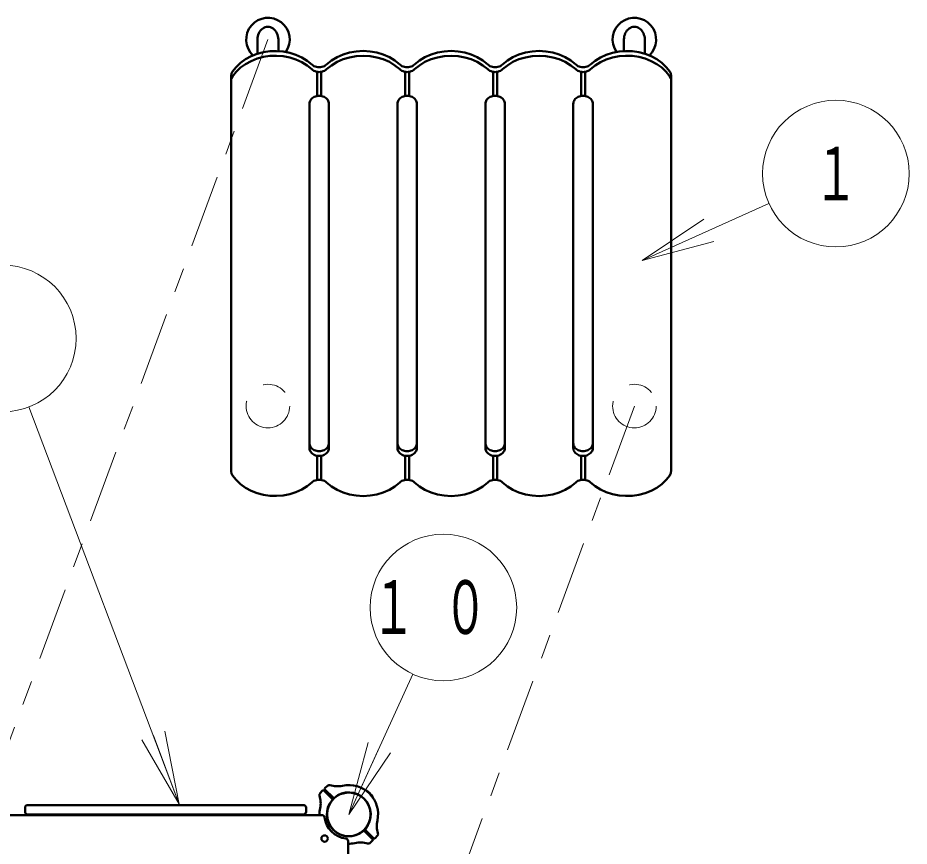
# Model space of a CAD drawing. Units: millimetres on the paper, scale 1:50. Extents: x -385 to 0, y -594 to 267.
# Drawn here: x -303.8 to -267.31, y 172.47 to 206.37 of the extents above; entities that cross this region are included whole.
import ezdxf
from ezdxf.enums import TextEntityAlignment as Align

# ---------------------------------------------------------------- set-up
doc = ezdxf.new("R2010")
doc.units = ezdxf.units.MM
doc.linetypes.add('USER2', pattern=[6, 3, -1, 1, -1])
doc.linetypes.add('USER3', pattern=[8, 3, -1, 1, -1, 1, -1])
doc.layers.add('LY_1', color=140, linetype='Continuous', lineweight=50)
doc.styles.add('ＭＳ ゴシック', font='')
doc.styles.get('ＭＳ ゴシック').set_extended_font_data('MS Gothic')

msp = doc.modelspace()

# ---------------------------------------------------------------- linework, layer by layer
at = {"layer": 'LY_1', "color": 7, "linetype": 'USER2', "lineweight": 13}
for p, q in [((-293.561, 205.482), (-305.251, 173.768)), ((-278.561, 190.482), (-290.251, 158.768))]:
    msp.add_line(p, q, dxfattribs=at)
at = {"layer": 'LY_1'}
for p, q in [((-293.988, 204.904), (-293.988, 205.482)), ((-293.134, 205.013), (-293.134, 205.482)), ((-278.988, 205.013), (-278.988, 205.482)), ((-278.134, 204.904), (-278.134, 205.482)), ((-295.061, 187.804), (-295.061, 204.012)), ((-291.541, 203.176), (-291.541, 204.161)), ((-291.381, 203.176), (-291.381, 204.161)), ((-287.941, 203.176), (-287.941, 204.161)), ((-287.781, 203.176), (-287.781, 204.161)), ((-284.341, 203.176), (-284.341, 204.161)), ((-284.181, 203.176), (-284.181, 204.161)), ((-280.741, 203.176), (-280.741, 204.161)), ((-280.581, 203.176), (-280.581, 204.161)), ((-277.061, 187.804), (-277.061, 204.012)), ((-291.861, 188.766), (-291.861, 202.854)), ((-291.061, 188.766), (-291.061, 202.854)), ((-288.261, 188.766), (-288.261, 202.854)), ((-287.461, 188.766), (-287.461, 202.854)), ((-284.661, 188.766), (-284.661, 202.854)), ((-283.861, 188.766), (-283.861, 202.854)), ((-281.061, 188.766), (-281.061, 202.854)), ((-280.261, 188.766), (-280.261, 202.854)), ((-291.541, 188.445), (-291.541, 187.459)), ((-291.381, 188.445), (-291.381, 187.459)), ((-287.941, 188.445), (-287.941, 187.459)), ((-287.781, 188.445), (-287.781, 187.459)), ((-284.341, 188.445), (-284.341, 187.459)), ((-284.181, 188.445), (-284.181, 187.459)), ((-280.741, 188.445), (-280.741, 187.459)), ((-280.581, 188.445), (-280.581, 187.459)), ((-290.893, 174.452), (-291.226, 174.785)), ((-291.225, 174.843), (-291.11, 174.95)), ((-291.326, 174.742), (-291.433, 174.627)), ((-290.935, 174.409), (-291.269, 174.743)), ((-289.556, 174.746), (-289.554, 174.748)), ((-289.273, 174.463), (-289.271, 174.465)), ((-303.501, 174.048), (-303.501, 173.868)), ((-303.401, 174.148), (-292.101, 174.148)), ((-292.001, 174.048), (-292.001, 173.868)), ((-297.751, 173.738), (-304.159, 173.738)), ((-303.401, 173.768), (-292.101, 173.768)), ((-297.751, 173.738), (-291.344, 173.738)), ((-289.61, 173.084), (-289.277, 172.751)), ((-289.567, 173.126), (-289.234, 172.793)), ((-290.281, 166.268), (-290.281, 172.676)), ((-289.278, 172.693), (-289.384, 172.594)), ((-289.177, 172.794), (-289.077, 172.9))]:
    msp.add_line(p, q, dxfattribs=at)
at = {"layer": 'LY_1', "color": 7, "lineweight": 13}
for p, q in [((-278.244, 196.446), (-273.05, 198.772)), ((-278.244, 196.446), (-275.711, 198.128)), ((-278.244, 196.446), (-275.506, 197.672)), ((-275.302, 197.215), (-278.244, 196.446)), ((-297.188, 174.187), (-303.348, 190.444)), ((-290.251, 173.768), (-287.625, 179.507)), ((-297.188, 174.187), (-298.251, 176.992)), ((-297.784, 177.169), (-297.188, 174.187)), ((-297.188, 174.187), (-298.719, 176.815)), ((-290.251, 173.768), (-289.458, 176.704)), ((-290.251, 173.768), (-289.003, 176.496)), ((-288.548, 176.288), (-290.251, 173.768))]:
    msp.add_line(p, q, dxfattribs=at)
at = {"layer": 'LY_1'}
for points in [[(-293.988, 205.482), (-293.984, 205.55), (-293.974, 205.617), (-293.956, 205.681), (-293.931, 205.743), (-293.9, 205.799), (-293.863, 205.851), (-293.821, 205.896), (-293.775, 205.933), (-293.725, 205.964), (-293.672, 205.985), (-293.617, 205.999), (-293.561, 206.003), (-293.505, 205.999), (-293.451, 205.985), (-293.398, 205.964), (-293.348, 205.933), (-293.301, 205.896), (-293.259, 205.851), (-293.222, 205.799), (-293.191, 205.743), (-293.167, 205.681), (-293.149, 205.617), (-293.138, 205.55), (-293.134, 205.482)], [(-278.134, 205.482), (-278.138, 205.55), (-278.149, 205.617), (-278.167, 205.681), (-278.191, 205.743), (-278.222, 205.799), (-278.259, 205.851), (-278.301, 205.896), (-278.348, 205.933), (-278.398, 205.964), (-278.451, 205.985), (-278.505, 205.999), (-278.561, 206.003), (-278.617, 205.999), (-278.672, 205.985), (-278.725, 205.964), (-278.775, 205.933), (-278.821, 205.896), (-278.863, 205.851), (-278.9, 205.799), (-278.931, 205.743), (-278.956, 205.681), (-278.974, 205.617), (-278.984, 205.55), (-278.988, 205.482)], [(-295.011, 204.171), (-294.863, 204.359), (-294.685, 204.528), (-294.48, 204.677), (-294.253, 204.801), (-294.007, 204.898), (-293.747, 204.967), (-293.478, 205.006), (-293.205, 205.015), (-292.933, 204.994), (-292.667, 204.942), (-292.413, 204.861), (-292.174, 204.753), (-291.955, 204.619), (-291.761, 204.461)], [(-295.011, 203.975), (-294.863, 204.163), (-294.685, 204.333), (-294.48, 204.481), (-294.253, 204.605), (-294.007, 204.702), (-293.747, 204.771), (-293.478, 204.811), (-293.205, 204.82), (-292.933, 204.798), (-292.667, 204.746), (-292.413, 204.666), (-292.174, 204.557), (-291.955, 204.423), (-291.761, 204.266)], [(-291.161, 204.461), (-290.96, 204.624), (-290.733, 204.761), (-290.484, 204.871), (-290.219, 204.951), (-289.943, 205), (-289.661, 205.016), (-289.379, 205), (-289.103, 204.951), (-288.838, 204.871), (-288.59, 204.761), (-288.362, 204.624), (-288.161, 204.461)], [(-291.161, 204.266), (-290.96, 204.428), (-290.733, 204.565), (-290.484, 204.675), (-290.219, 204.755), (-289.943, 204.804), (-289.661, 204.82), (-289.379, 204.804), (-289.103, 204.755), (-288.838, 204.675), (-288.59, 204.565), (-288.362, 204.428), (-288.161, 204.266)], [(-287.561, 204.461), (-287.36, 204.624), (-287.133, 204.761), (-286.884, 204.871), (-286.619, 204.951), (-286.343, 205), (-286.061, 205.016), (-285.779, 205), (-285.503, 204.951), (-285.238, 204.871), (-284.99, 204.761), (-284.762, 204.624), (-284.561, 204.461)], [(-287.561, 204.266), (-287.36, 204.428), (-287.133, 204.565), (-286.884, 204.675), (-286.619, 204.755), (-286.343, 204.804), (-286.061, 204.82), (-285.779, 204.804), (-285.503, 204.755), (-285.238, 204.675), (-284.99, 204.565), (-284.762, 204.428), (-284.561, 204.266)], [(-283.961, 204.461), (-283.76, 204.624), (-283.533, 204.761), (-283.284, 204.871), (-283.019, 204.951), (-282.743, 205), (-282.461, 205.016), (-282.179, 205), (-281.903, 204.951), (-281.638, 204.871), (-281.39, 204.761), (-281.162, 204.624), (-280.961, 204.461)], [(-283.961, 204.266), (-283.76, 204.428), (-283.533, 204.565), (-283.284, 204.675), (-283.019, 204.755), (-282.743, 204.804), (-282.461, 204.82), (-282.179, 204.804), (-281.903, 204.755), (-281.638, 204.675), (-281.39, 204.565), (-281.162, 204.428), (-280.961, 204.266)], [(-280.361, 204.461), (-280.167, 204.619), (-279.948, 204.753), (-279.709, 204.861), (-279.455, 204.942), (-279.189, 204.994), (-278.917, 205.015), (-278.644, 205.006), (-278.375, 204.967), (-278.115, 204.898), (-277.87, 204.801), (-277.642, 204.677), (-277.437, 204.528), (-277.259, 204.359), (-277.111, 204.171)], [(-280.361, 204.266), (-280.167, 204.423), (-279.948, 204.557), (-279.709, 204.666), (-279.455, 204.746), (-279.189, 204.798), (-278.917, 204.82), (-278.644, 204.811), (-278.375, 204.771), (-278.115, 204.702), (-277.87, 204.605), (-277.642, 204.481), (-277.437, 204.333), (-277.259, 204.163), (-277.111, 203.975)], [(-291.761, 204.461), (-291.721, 204.429), (-291.675, 204.401), (-291.626, 204.38), (-291.573, 204.364), (-291.517, 204.354), (-291.461, 204.351), (-291.405, 204.354), (-291.35, 204.364), (-291.297, 204.38), (-291.247, 204.401), (-291.201, 204.429), (-291.161, 204.461)], [(-288.161, 204.461), (-288.121, 204.429), (-288.075, 204.401), (-288.026, 204.38), (-287.973, 204.364), (-287.917, 204.354), (-287.861, 204.351), (-287.805, 204.354), (-287.75, 204.364), (-287.697, 204.38), (-287.647, 204.401), (-287.601, 204.429), (-287.561, 204.461)], [(-284.561, 204.461), (-284.521, 204.429), (-284.475, 204.401), (-284.426, 204.38), (-284.373, 204.364), (-284.317, 204.354), (-284.261, 204.351), (-284.205, 204.354), (-284.15, 204.364), (-284.097, 204.38), (-284.047, 204.401), (-284.001, 204.429), (-283.961, 204.461)], [(-280.961, 204.461), (-280.921, 204.429), (-280.875, 204.401), (-280.826, 204.38), (-280.773, 204.364), (-280.717, 204.354), (-280.661, 204.351), (-280.605, 204.354), (-280.55, 204.364), (-280.497, 204.38), (-280.447, 204.401), (-280.401, 204.429), (-280.361, 204.461)], [(-295.061, 204.012), (-295.048, 204.094), (-295.011, 204.171)], [(-295.061, 203.817), (-295.048, 203.899), (-295.011, 203.975)], [(-291.761, 204.266), (-291.721, 204.233), (-291.675, 204.206), (-291.626, 204.184), (-291.573, 204.168), (-291.517, 204.158), (-291.461, 204.155), (-291.405, 204.158), (-291.35, 204.168), (-291.297, 204.184), (-291.247, 204.206), (-291.201, 204.233), (-291.161, 204.266)], [(-288.161, 204.266), (-288.121, 204.233), (-288.075, 204.206), (-288.026, 204.184), (-287.973, 204.168), (-287.917, 204.158), (-287.861, 204.155), (-287.805, 204.158), (-287.75, 204.168), (-287.697, 204.184), (-287.647, 204.206), (-287.601, 204.233), (-287.561, 204.266)], [(-284.561, 204.266), (-284.521, 204.233), (-284.475, 204.206), (-284.426, 204.184), (-284.373, 204.168), (-284.317, 204.158), (-284.261, 204.155), (-284.205, 204.158), (-284.15, 204.168), (-284.097, 204.184), (-284.047, 204.206), (-284.001, 204.233), (-283.961, 204.266)], [(-280.961, 204.266), (-280.921, 204.233), (-280.875, 204.206), (-280.826, 204.184), (-280.773, 204.168), (-280.717, 204.158), (-280.661, 204.155), (-280.605, 204.158), (-280.55, 204.168), (-280.497, 204.184), (-280.447, 204.206), (-280.401, 204.233), (-280.361, 204.266)], [(-277.111, 204.171), (-277.074, 204.094), (-277.061, 204.012)], [(-277.111, 203.975), (-277.074, 203.899), (-277.061, 203.817)], [(-291.861, 202.854), (-291.858, 202.897), (-291.847, 202.939), (-291.831, 202.98), (-291.808, 203.018), (-291.778, 203.054), (-291.744, 203.086), (-291.705, 203.114), (-291.661, 203.138), (-291.614, 203.157), (-291.565, 203.171), (-291.513, 203.179), (-291.461, 203.182), (-291.409, 203.179), (-291.358, 203.171), (-291.308, 203.157), (-291.261, 203.138), (-291.218, 203.114), (-291.178, 203.086), (-291.144, 203.054), (-291.115, 203.018), (-291.092, 202.98), (-291.075, 202.939), (-291.065, 202.897), (-291.061, 202.854)], [(-288.261, 202.854), (-288.258, 202.897), (-288.247, 202.939), (-288.231, 202.98), (-288.208, 203.018), (-288.178, 203.054), (-288.144, 203.086), (-288.105, 203.114), (-288.061, 203.138), (-288.014, 203.157), (-287.965, 203.171), (-287.913, 203.179), (-287.861, 203.182), (-287.809, 203.179), (-287.758, 203.171), (-287.708, 203.157), (-287.661, 203.138), (-287.618, 203.114), (-287.578, 203.086), (-287.544, 203.054), (-287.515, 203.018), (-287.492, 202.98), (-287.475, 202.939), (-287.465, 202.897), (-287.461, 202.854)], [(-284.661, 202.854), (-284.658, 202.897), (-284.647, 202.939), (-284.631, 202.98), (-284.608, 203.018), (-284.578, 203.054), (-284.544, 203.086), (-284.505, 203.114), (-284.461, 203.138), (-284.414, 203.157), (-284.365, 203.171), (-284.313, 203.179), (-284.261, 203.182), (-284.209, 203.179), (-284.158, 203.171), (-284.108, 203.157), (-284.061, 203.138), (-284.018, 203.114), (-283.978, 203.086), (-283.944, 203.054), (-283.915, 203.018), (-283.892, 202.98), (-283.875, 202.939), (-283.865, 202.897), (-283.861, 202.854)], [(-281.061, 202.854), (-281.058, 202.897), (-281.047, 202.939), (-281.031, 202.98), (-281.008, 203.018), (-280.978, 203.054), (-280.944, 203.086), (-280.905, 203.114), (-280.861, 203.138), (-280.814, 203.157), (-280.765, 203.171), (-280.713, 203.179), (-280.661, 203.182), (-280.609, 203.179), (-280.558, 203.171), (-280.508, 203.157), (-280.461, 203.138), (-280.418, 203.114), (-280.378, 203.086), (-280.344, 203.054), (-280.315, 203.018), (-280.292, 202.98), (-280.275, 202.939), (-280.265, 202.897), (-280.261, 202.854)], [(-291.861, 188.962), (-291.858, 188.919), (-291.847, 188.877), (-291.831, 188.836), (-291.808, 188.798), (-291.778, 188.762), (-291.744, 188.73), (-291.705, 188.702), (-291.661, 188.678), (-291.614, 188.659), (-291.565, 188.645), (-291.513, 188.637), (-291.461, 188.634), (-291.409, 188.637), (-291.358, 188.645), (-291.308, 188.659), (-291.261, 188.678), (-291.218, 188.702), (-291.178, 188.73), (-291.144, 188.762), (-291.115, 188.798), (-291.092, 188.836), (-291.075, 188.877), (-291.065, 188.919), (-291.061, 188.962)], [(-291.861, 188.766), (-291.858, 188.723), (-291.847, 188.681), (-291.831, 188.641), (-291.808, 188.602), (-291.778, 188.567), (-291.744, 188.534), (-291.705, 188.506), (-291.661, 188.482), (-291.614, 188.463), (-291.565, 188.45), (-291.513, 188.441), (-291.461, 188.438), (-291.409, 188.441), (-291.358, 188.45), (-291.308, 188.463), (-291.261, 188.482), (-291.218, 188.506), (-291.178, 188.534), (-291.144, 188.567), (-291.115, 188.602), (-291.092, 188.641), (-291.075, 188.681), (-291.065, 188.723), (-291.061, 188.766)], [(-288.261, 188.962), (-288.258, 188.919), (-288.247, 188.877), (-288.231, 188.836), (-288.208, 188.798), (-288.178, 188.762), (-288.144, 188.73), (-288.105, 188.702), (-288.061, 188.678), (-288.014, 188.659), (-287.965, 188.645), (-287.913, 188.637), (-287.861, 188.634), (-287.809, 188.637), (-287.758, 188.645), (-287.708, 188.659), (-287.661, 188.678), (-287.618, 188.702), (-287.578, 188.73), (-287.544, 188.762), (-287.515, 188.798), (-287.492, 188.836), (-287.475, 188.877), (-287.465, 188.919), (-287.461, 188.962)], [(-288.261, 188.766), (-288.258, 188.723), (-288.247, 188.681), (-288.231, 188.641), (-288.208, 188.602), (-288.178, 188.567), (-288.144, 188.534), (-288.105, 188.506), (-288.061, 188.482), (-288.014, 188.463), (-287.965, 188.45), (-287.913, 188.441), (-287.861, 188.438), (-287.809, 188.441), (-287.758, 188.45), (-287.708, 188.463), (-287.661, 188.482), (-287.618, 188.506), (-287.578, 188.534), (-287.544, 188.567), (-287.515, 188.602), (-287.492, 188.641), (-287.475, 188.681), (-287.465, 188.723), (-287.461, 188.766)], [(-284.661, 188.962), (-284.658, 188.919), (-284.647, 188.877), (-284.631, 188.836), (-284.608, 188.798), (-284.578, 188.762), (-284.544, 188.73), (-284.505, 188.702), (-284.461, 188.678), (-284.414, 188.659), (-284.365, 188.645), (-284.313, 188.637), (-284.261, 188.634), (-284.209, 188.637), (-284.158, 188.645), (-284.108, 188.659), (-284.061, 188.678), (-284.018, 188.702), (-283.978, 188.73), (-283.944, 188.762), (-283.915, 188.798), (-283.892, 188.836), (-283.875, 188.877), (-283.865, 188.919), (-283.861, 188.962)], [(-284.661, 188.766), (-284.658, 188.723), (-284.647, 188.681), (-284.631, 188.641), (-284.608, 188.602), (-284.578, 188.567), (-284.544, 188.534), (-284.505, 188.506), (-284.461, 188.482), (-284.414, 188.463), (-284.365, 188.45), (-284.313, 188.441), (-284.261, 188.438), (-284.209, 188.441), (-284.158, 188.45), (-284.108, 188.463), (-284.061, 188.482), (-284.018, 188.506), (-283.978, 188.534), (-283.944, 188.567), (-283.915, 188.602), (-283.892, 188.641), (-283.875, 188.681), (-283.865, 188.723), (-283.861, 188.766)], [(-281.061, 188.962), (-281.058, 188.919), (-281.047, 188.877), (-281.031, 188.836), (-281.008, 188.798), (-280.978, 188.762), (-280.944, 188.73), (-280.905, 188.702), (-280.861, 188.678), (-280.814, 188.659), (-280.765, 188.645), (-280.713, 188.637), (-280.661, 188.634), (-280.609, 188.637), (-280.558, 188.645), (-280.508, 188.659), (-280.461, 188.678), (-280.418, 188.702), (-280.378, 188.73), (-280.344, 188.762), (-280.315, 188.798), (-280.292, 188.836), (-280.275, 188.877), (-280.265, 188.919), (-280.261, 188.962)], [(-281.061, 188.766), (-281.058, 188.723), (-281.047, 188.681), (-281.031, 188.641), (-281.008, 188.602), (-280.978, 188.567), (-280.944, 188.534), (-280.905, 188.506), (-280.861, 188.482), (-280.814, 188.463), (-280.765, 188.45), (-280.713, 188.441), (-280.661, 188.438), (-280.609, 188.441), (-280.558, 188.45), (-280.508, 188.463), (-280.461, 188.482), (-280.418, 188.506), (-280.378, 188.534), (-280.344, 188.567), (-280.315, 188.602), (-280.292, 188.641), (-280.275, 188.681), (-280.265, 188.723), (-280.261, 188.766)], [(-295.061, 187.804), (-295.048, 187.722), (-295.011, 187.645)], [(-295.011, 187.645), (-294.863, 187.458), (-294.685, 187.288), (-294.48, 187.14), (-294.253, 187.016), (-294.007, 186.918), (-293.747, 186.849), (-293.478, 186.81), (-293.205, 186.801), (-292.933, 186.822), (-292.667, 186.874), (-292.413, 186.955), (-292.174, 187.063), (-291.955, 187.198), (-291.761, 187.355)], [(-280.361, 187.355), (-280.167, 187.198), (-279.948, 187.063), (-279.709, 186.955), (-279.455, 186.874), (-279.189, 186.822), (-278.917, 186.801), (-278.644, 186.81), (-278.375, 186.849), (-278.115, 186.918), (-277.87, 187.016), (-277.642, 187.14), (-277.437, 187.288), (-277.259, 187.458), (-277.111, 187.645)], [(-277.111, 187.645), (-277.094, 187.674), (-277.081, 187.703), (-277.07, 187.734), (-277.064, 187.765), (-277.062, 187.784), (-277.061, 187.804)], [(-291.761, 187.355), (-291.721, 187.387), (-291.675, 187.415), (-291.626, 187.437), (-291.573, 187.453), (-291.517, 187.463), (-291.461, 187.466), (-291.405, 187.463), (-291.35, 187.453), (-291.297, 187.437), (-291.247, 187.415), (-291.201, 187.387), (-291.161, 187.355)], [(-291.161, 187.355), (-290.96, 187.193), (-290.733, 187.055), (-290.484, 186.945), (-290.219, 186.865), (-289.943, 186.817), (-289.661, 186.8), (-289.379, 186.817), (-289.103, 186.865), (-288.838, 186.945), (-288.59, 187.055), (-288.362, 187.193), (-288.161, 187.355)], [(-288.161, 187.355), (-288.121, 187.387), (-288.075, 187.415), (-288.026, 187.437), (-287.973, 187.453), (-287.917, 187.463), (-287.861, 187.466), (-287.805, 187.463), (-287.75, 187.453), (-287.697, 187.437), (-287.647, 187.415), (-287.601, 187.387), (-287.561, 187.355)], [(-287.561, 187.355), (-287.36, 187.193), (-287.133, 187.055), (-286.884, 186.945), (-286.619, 186.865), (-286.343, 186.817), (-286.061, 186.8), (-285.779, 186.817), (-285.503, 186.865), (-285.238, 186.945), (-284.99, 187.055), (-284.762, 187.193), (-284.561, 187.355)], [(-284.561, 187.355), (-284.521, 187.387), (-284.475, 187.415), (-284.426, 187.437), (-284.373, 187.453), (-284.317, 187.463), (-284.261, 187.466), (-284.205, 187.463), (-284.15, 187.453), (-284.097, 187.437), (-284.047, 187.415), (-284.001, 187.387), (-283.961, 187.355)], [(-283.961, 187.355), (-283.76, 187.193), (-283.533, 187.055), (-283.284, 186.945), (-283.019, 186.865), (-282.743, 186.817), (-282.461, 186.8), (-282.179, 186.817), (-281.903, 186.865), (-281.638, 186.945), (-281.39, 187.055), (-281.162, 187.193), (-280.961, 187.355)], [(-280.961, 187.355), (-280.921, 187.387), (-280.875, 187.415), (-280.826, 187.437), (-280.773, 187.453), (-280.717, 187.463), (-280.661, 187.466), (-280.605, 187.463), (-280.55, 187.453), (-280.497, 187.437), (-280.447, 187.415), (-280.401, 187.387), (-280.361, 187.355)]]:
    msp.add_lwpolyline(points, dxfattribs=at)
at = {"layer": 'LY_1', "color": 7, "lineweight": 13}
for centre in [(-270.312, 199.998), (-304.411, 193.249), (-286.377, 182.235)]:
    msp.add_circle(centre, 3, dxfattribs=at)
at = {"layer": 'LY_1', "color": 7, "linetype": 'USER3', "lineweight": 13}
for centre in [(-293.561, 190.482), (-278.561, 190.482)]:
    msp.add_circle(centre, 0.891, dxfattribs=at)
at = {"layer": 'LY_1'}
for centre, radius in [((-290.251, 173.768), 0.891), ((-291.241, 172.778), 0.13)]:
    msp.add_circle(centre, radius, dxfattribs=at)
for centre, radius, start, end in [((-293.561, 205.482), 0.891, 325.4765, 226.5258), ((-278.561, 205.482), 0.891, 313.4742, 214.5235), ((-291.198, 174.813), 0.04, 133, 225), ((-291.051, 174.869), 0.1, 72.4588, 133), ((-290.719, 175.918), 1, 252.4588, 282.2728), ((-290.251, 173.768), 1.2, 45, 102.2728), ((-291.352, 174.567), 0.1, 137, 197.5412), ((-292.401, 174.235), 1, 347.7272, 17.5412), ((-291.297, 174.714), 0.04, 45, 137), ((-290.964, 174.381), 0.04, 319.2707, 45), ((-290.865, 174.48), 0.04, 225, 310.7293), ((-290.251, 173.768), 0.9, 45, 130.7293), ((-290.251, 173.768), 0.9, 319.2707, 45), ((-289.54, 174.734), 0.02, 53.6269, 135), ((-290.251, 173.768), 1.22, 45, 53.6269), ((-290.251, 173.768), 1.2, 347.7272, 45), ((-290.251, 173.768), 1.22, 36.3731, 45), ((-289.285, 174.479), 0.02, 315, 36.3731), ((-303.401, 174.048), 0.1, 90, 180), ((-292.101, 174.048), 0.1, 0, 90), ((-290.251, 173.768), 0.9, 139.2707, 225), ((-303.401, 173.868), 0.1, 180, 270), ((-292.101, 173.868), 0.1, 270, 0), ((-290.251, 173.768), 1.2, 167.7272, 181.4325), ((-291.344, 173.638), 0.1, 6.7872, 90), ((-290.251, 173.768), 1, 186.7872, 263.2128), ((-288.102, 173.3), 1, 167.7272, 197.5412), ((-290.251, 173.768), 0.9, 225, 310.7293), ((-289.638, 173.056), 0.04, 45, 130.7293), ((-289.539, 173.155), 0.04, 139.2707, 225), ((-289.151, 172.969), 0.1, 317, 17.5412), ((-290.381, 172.676), 0.1, 0, 83.2128), ((-290.251, 173.768), 1.2, 268.5675, 282.2728), ((-289.784, 171.618), 1, 72.4588, 102.2728), ((-289.452, 172.667), 0.1, 252.4588, 313), ((-289.305, 172.722), 0.04, 313, 45), ((-289.206, 172.821), 0.04, 225, 317)]:
    msp.add_arc(centre, radius, start, end, dxfattribs=at)

# ---------------------------------------------------------------- texts
at = {"layer": 'LY_1', "color": 7, "style": 'ＭＳ ゴシック', "width": 0.6}
msp.add_text('１', height=2.199, dxfattribs=at).set_placement((-270.312, 199.998), align=Align.MIDDLE_CENTER)
at = {"layer": 'LY_1', "color": 7, "insert": (-286.377, 182.235), "char_height": 2.199, "attachment_point": 5, "style": 'ＭＳ ゴシック'}
msp.add_mtext('\\T1.64;\\W0.6;１０', dxfattribs=at)

doc.saveas('drawing.dxf')
